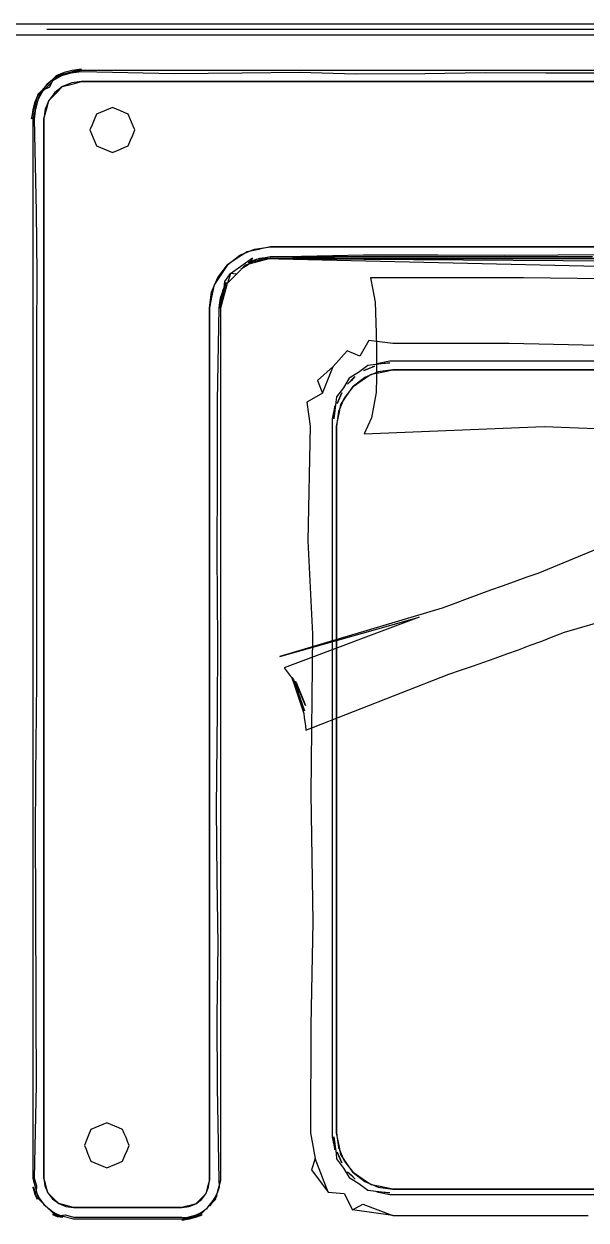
# Model space of a CAD drawing. Extents: x -23.2 to 18.8, y -18.4 to 11.3.
# Drawn here: x 2.627 to 3.128, y -0.447 to 0.619 of the extents above; entities that cross this region are included whole.
import ezdxf

# ---------------------------------------------------------------- set-up
doc = ezdxf.new("R2010")
doc.units = 0
doc.linetypes.add('Dashed', pattern=[0.75, 0.5, -0.25])
for name, color, linetype in [('EJE_MUROS', 8, 'Continuous'), ('FURNISHINGELEMENT', 8, 'Continuous'), ('MUROS', 7, 'Continuous')]:
    doc.layers.add(name, color=color, linetype=linetype)

msp = doc.modelspace()

# ---------------------------------------------------------------- linework, layer by layer
at = {"layer": 'EJE_MUROS', "linetype": 'Dashed'}
msp.add_line((5.3973, 0.6139), (1.6368, 0.6139), dxfattribs=at)
at = {"layer": 'FURNISHINGELEMENT'}
for p, q in [((2.6698, 0.5774, 4.0989), (2.6627, 0.5757, 4.0992)), ((2.6698, 0.5774, 4.101), (2.6627, 0.5757, 4.1008)), ((2.6698, 0.5774, 4.0989), (2.6627, 0.5757, 4.0992)), ((2.6698, 0.5774, 4.0989), (2.6627, 0.5757, 4.0992)), ((2.6698, 0.5774, 4.0989), (2.6627, 0.5757, 4.0992)), ((2.6668, 0.5757, 4.1), (2.6779, 0.5787, 4.1)), ((2.6668, 0.5757, 4.1), (2.6779, 0.5787, 4.1)), ((2.6668, 0.5757, 4.1), (2.6779, 0.5787, 4.1)), ((2.6668, 0.5757, 4.1), (2.6779, 0.5787, 4.1)), ((2.6668, 0.5757, 4.1), (2.6779, 0.5787, 4.1)), ((2.6779, 0.5761, 4.105), (2.6684, 0.575, 4.1051)), ((2.6779, 0.5761, 4.105), (2.6684, 0.575, 4.1051)), ((2.6779, 0.5775, 4.1), (2.6694, 0.5752, 4.1)), ((2.6779, 0.5787, 4.1), (2.6698, 0.5774, 4.0989)), ((2.6779, 0.5787, 4.1), (2.6698, 0.5774, 4.101)), ((2.6779, 0.5787, 4.1), (2.6698, 0.5774, 4.0989)), ((2.6779, 0.5787, 4.1), (2.6698, 0.5774, 4.0989)), ((2.6779, 0.5787, 4.1), (2.6698, 0.5774, 4.0989)), ((4.9128, 0.5775, 4.1), (2.6779, 0.5775, 4.1)), ((2.7607, 0.5745, 4.107), (2.6779, 0.5761, 4.105)), ((2.7607, 0.5745, 4.107), (2.6779, 0.5761, 4.105)), ((2.6557, 0.5721, 4.1009), (2.6472, 0.5649, 4.1012)), ((2.6475, 0.5646, 4.1), (2.6556, 0.5727, 4.1)), ((2.6562, 0.5717, 4.1), (2.6483, 0.5638, 4.1)), ((2.6523, 0.5681, 4.104), (2.6494, 0.5626, 4.1072)), ((2.6523, 0.5681, 4.104), (2.6494, 0.5626, 4.1072)), ((2.6602, 0.5728, 4.1041), (2.6523, 0.5681, 4.104)), ((2.6602, 0.5728, 4.1041), (2.6523, 0.5681, 4.104)), ((2.6627, 0.5757, 4.0992), (2.6556, 0.5727, 4.1)), ((2.6556, 0.5727, 4.1), (2.6668, 0.5757, 4.1)), ((2.6556, 0.5727, 4.1), (2.6668, 0.5757, 4.1)), ((2.6627, 0.5757, 4.0992), (2.6556, 0.5727, 4.1)), ((2.6556, 0.5727, 4.1), (2.6668, 0.5757, 4.1)), ((2.6627, 0.5757, 4.0992), (2.6556, 0.5727, 4.1)), ((2.6556, 0.5727, 4.1), (2.6668, 0.5757, 4.1)), ((2.6627, 0.5757, 4.0992), (2.6556, 0.5727, 4.1)), ((2.6556, 0.5727, 4.1), (2.6668, 0.5757, 4.1)), ((2.6627, 0.5757, 4.1008), (2.6557, 0.5721, 4.1009)), ((2.6694, 0.5752, 4.1), (2.6562, 0.5717, 4.1)), ((2.6684, 0.575, 4.1051), (2.6602, 0.5728, 4.1041)), ((2.6684, 0.575, 4.1051), (2.6602, 0.5728, 4.1041)), ((2.6693, 0.5663, 4.11), (2.6612, 0.563, 4.11)), ((2.6612, 0.563, 4.11), (2.6696, 0.5652, 4.11)), ((2.6779, 0.5675, 4.11), (2.6693, 0.5663, 4.11)), ((2.6696, 0.5652, 4.11), (2.6719, 0.5659, 4.11)), ((2.6719, 0.5659, 4.11), (2.6779, 0.5675, 4.11)), ((4.9128, 0.5675, 4.11), (2.6779, 0.5675, 4.11)), ((2.6779, 0.5675, 4.11), (2.7331, 0.5675, 4.11)), ((2.7331, 0.5675, 4.11), (2.8176, 0.5675, 4.11)), ((2.8213, 0.575, 4.1065), (2.7607, 0.5745, 4.107)), ((2.8213, 0.575, 4.1065), (2.7607, 0.5745, 4.107)), ((2.8176, 0.5675, 4.11), (2.8874, 0.5675, 4.11)), ((2.8726, 0.5756, 4.1058), (2.8213, 0.575, 4.1065)), ((2.8726, 0.5756, 4.1058), (2.8213, 0.575, 4.1065)), ((2.9223, 0.5742, 4.1073), (2.8726, 0.5756, 4.1058)), ((2.9223, 0.5742, 4.1073), (2.8726, 0.5756, 4.1058)), ((2.8874, 0.5675, 4.11), (2.9572, 0.5675, 4.11)), ((2.9839, 0.5745, 4.1071), (2.9223, 0.5742, 4.1073)), ((2.9839, 0.5745, 4.1071), (2.9223, 0.5742, 4.1073)), ((2.9572, 0.5675, 4.11), (3.0271, 0.5675, 4.11)), ((3.0377, 0.5753, 4.1062), (2.9839, 0.5745, 4.1071)), ((3.0377, 0.5753, 4.1062), (2.9839, 0.5745, 4.1071)), ((3.0271, 0.5675, 4.11), (3.0969, 0.5675, 4.11)), ((3.0919, 0.5749, 4.1067), (3.0377, 0.5753, 4.1062)), ((3.0919, 0.5749, 4.1067), (3.0377, 0.5753, 4.1062)), ((3.1537, 0.575, 4.1066), (3.0919, 0.5749, 4.1067)), ((3.1537, 0.575, 4.1066), (3.0919, 0.5749, 4.1067)), ((3.0969, 0.5675, 4.11), (3.1668, 0.5675, 4.11)), ((2.6364, 0.5453, 4.1), (2.6393, 0.5564, 4.1)), ((2.6393, 0.5564, 4.1), (2.6364, 0.5493, 4.0992)), ((2.6404, 0.5558, 4.1), (2.6375, 0.545, 4.1)), ((2.6393, 0.5564, 4.1), (2.6475, 0.5646, 4.1)), ((2.644, 0.5598, 4.104), (2.6393, 0.5518, 4.1041)), ((2.644, 0.5598, 4.104), (2.6393, 0.5518, 4.1041)), ((2.6416, 0.5582, 4.1011), (2.6393, 0.5564, 4.1)), ((2.6483, 0.5638, 4.1), (2.6404, 0.5558, 4.1)), ((2.6472, 0.5649, 4.1012), (2.6416, 0.5582, 4.1011)), ((2.6494, 0.5626, 4.1072), (2.644, 0.5598, 4.104)), ((2.6494, 0.5626, 4.1072), (2.644, 0.5598, 4.104)), ((2.6543, 0.5577, 4.11), (2.649, 0.5508, 4.11)), ((2.649, 0.5508, 4.11), (2.6551, 0.5569, 4.11)), ((2.6612, 0.563, 4.11), (2.6543, 0.5577, 4.11)), ((2.6551, 0.5569, 4.11), (2.6612, 0.563, 4.11)), ((2.6334, 0.5342, 4.1), (2.6364, 0.5453, 4.1)), ((2.6375, 0.545, 4.1), (2.6346, 0.5342, 4.1)), ((2.6364, 0.5493, 4.0992), (2.6347, 0.5423, 4.0989)), ((2.6393, 0.5518, 4.1041), (2.6371, 0.5436, 4.1051)), ((2.6393, 0.5518, 4.1041), (2.6371, 0.5436, 4.1051)), ((2.649, 0.5508, 4.11), (2.6457, 0.5428, 4.11)), ((2.6468, 0.5425, 4.11), (2.649, 0.5508, 4.11)), ((2.7056, 0.5444, 3.489), (2.7021, 0.5429, 3.489)), ((2.7091, 0.5429, 3.489), (2.7056, 0.5444, 3.489)), ((2.6347, 0.5423, 4.0989), (2.6334, 0.5342, 4.1)), ((2.6346, 0.5342, 4.1), (2.6346, -0.4098, 4.1)), ((2.6371, 0.5436, 4.1051), (2.6359, 0.5342, 4.105)), ((2.6371, 0.5436, 4.1051), (2.6359, 0.5342, 4.105)), ((2.6359, 0.5342, 4.105), (2.6375, 0.4514, 4.107)), ((2.6359, 0.5342, 4.105), (2.6375, 0.4514, 4.107)), ((2.6457, 0.5428, 4.11), (2.6446, 0.5342, 4.11)), ((2.6446, 0.5342, 4.11), (2.6468, 0.5425, 4.11)), ((2.6446, 0.5342, 4.11), (2.6446, -0.4098, 4.11)), ((2.6446, 0.479, 4.11), (2.6446, 0.5342, 4.11)), ((2.6894, 0.5335, 3.489), (2.6875, 0.529, 3.489)), ((2.6915, 0.5386, 3.489), (2.6894, 0.5335, 3.489)), ((2.695, 0.54, 3.489), (2.6915, 0.5386, 3.489)), ((2.6985, 0.5415, 3.489), (2.695, 0.54, 3.489)), ((2.7021, 0.5429, 3.489), (2.6985, 0.5415, 3.489)), ((2.7127, 0.5415, 3.489), (2.7091, 0.5429, 3.489)), ((2.7162, 0.54, 3.489), (2.7127, 0.5415, 3.489)), ((2.7197, 0.5386, 3.489), (2.7162, 0.54, 3.489)), ((2.7212, 0.535, 3.489), (2.7197, 0.5386, 3.489)), ((2.7227, 0.5315, 3.489), (2.7212, 0.535, 3.489)), ((2.6875, 0.529, 3.489), (2.6856, 0.5244, 3.489)), ((2.6856, 0.5244, 3.489), (2.6871, 0.5209, 3.489)), ((2.7241, 0.5279, 3.489), (2.7227, 0.5315, 3.489)), ((2.7237, 0.5199, 3.489), (2.7256, 0.5244, 3.489)), ((2.7256, 0.5244, 3.489), (2.7241, 0.5279, 3.489)), ((2.6871, 0.5209, 3.489), (2.6885, 0.5173, 3.489)), ((2.6885, 0.5173, 3.489), (2.69, 0.5138, 3.489)), ((2.69, 0.5138, 3.489), (2.6915, 0.5103, 3.489)), ((2.7197, 0.5103, 3.489), (2.7218, 0.5153, 3.489)), ((2.7218, 0.5153, 3.489), (2.7237, 0.5199, 3.489)), ((2.6915, 0.5103, 3.489), (2.695, 0.5088, 3.489)), ((2.695, 0.5088, 3.489), (2.6985, 0.5073, 3.489)), ((2.6985, 0.5073, 3.489), (2.7021, 0.5059, 3.489)), ((2.7021, 0.5059, 3.489), (2.7056, 0.5044, 3.489)), ((2.7056, 0.5044, 3.489), (2.7091, 0.5059, 3.489)), ((2.7091, 0.5059, 3.489), (2.7127, 0.5073, 3.489)), ((2.7127, 0.5073, 3.489), (2.7162, 0.5088, 3.489)), ((2.7162, 0.5088, 3.489), (2.7197, 0.5103, 3.489)), ((2.6446, 0.4238, 4.11), (2.6446, 0.479, 4.11)), ((2.6375, 0.4514, 4.107), (2.6383, 0.3963, 4.1077)), ((2.6375, 0.4514, 4.107), (2.6383, 0.3963, 4.1077)), ((2.6446, 0.3686, 4.11), (2.6446, 0.4238, 4.11)), ((2.8256, 0.4159, 4.11), (2.8168, 0.4101, 4.11)), ((2.8192, 0.4128, 4.11), (2.8323, 0.4182, 4.11)), ((2.836, 0.418, 4.11), (2.8256, 0.4159, 4.11)), ((2.8323, 0.4182, 4.11), (2.8464, 0.4201, 4.11)), ((2.8367, 0.4181, 4.11), (2.836, 0.418, 4.11)), ((2.8464, 0.4201, 4.11), (2.8367, 0.4181, 4.11)), ((2.8464, 0.4201, 4.11), (4.7443, 0.4201, 4.11)), ((2.9016, 0.4201, 4.11), (2.8464, 0.4201, 4.11)), ((2.9568, 0.4201, 4.11), (2.9016, 0.4201, 4.11)), ((3.012, 0.4201, 4.11), (2.9568, 0.4201, 4.11)), ((3.0672, 0.4201, 4.11), (3.012, 0.4201, 4.11)), ((3.1224, 0.4201, 4.11), (3.0672, 0.4201, 4.11)), ((3.1777, 0.4201, 4.11), (3.1224, 0.4201, 4.11)), ((2.808, 0.4042, 4.11), (2.8192, 0.4128, 4.11)), ((2.8168, 0.4101, 4.11), (2.808, 0.4042, 4.11)), ((2.8199, 0.403, 4.1051), (2.8305, 0.4104, 4.1072)), ((2.8199, 0.403, 4.1051), (2.8305, 0.4104, 4.1072)), ((2.8199, 0.4002, 4.1008), (2.8298, 0.4068, 4.1012)), ((2.8242, 0.4041, 4.1), (2.8353, 0.4071, 4.1)), ((2.8298, 0.4068, 4.1012), (2.8248, 0.4031, 4.1)), ((2.8338, 0.409, 4.099), (2.8266, 0.4064, 4.0991)), ((2.8338, 0.409, 4.099), (2.8266, 0.4064, 4.0991)), ((2.8338, 0.409, 4.099), (2.8266, 0.4064, 4.0991)), ((2.8338, 0.409, 4.099), (2.8266, 0.4064, 4.0991)), ((2.8338, 0.409, 4.099), (2.8266, 0.4064, 4.0991)), ((2.8338, 0.409, 4.099), (2.8266, 0.4064, 4.0991)), ((2.8338, 0.409, 4.099), (2.8266, 0.4064, 4.0991)), ((2.8338, 0.409, 4.099), (2.8266, 0.4064, 4.0991)), ((2.8266, 0.4064, 4.0991), (2.835, 0.4082, 4.1)), ((2.8266, 0.4064, 4.0991), (2.835, 0.4082, 4.1)), ((2.8266, 0.4064, 4.0991), (2.835, 0.4082, 4.1)), ((2.8266, 0.4064, 4.0991), (2.835, 0.4082, 4.1)), ((2.8266, 0.4064, 4.0991), (2.835, 0.4082, 4.1)), ((2.8266, 0.4064, 4.0991), (2.835, 0.4082, 4.1)), ((2.8266, 0.4064, 4.0991), (2.835, 0.4082, 4.1)), ((2.8266, 0.4064, 4.0991), (2.835, 0.4082, 4.1)), ((2.8305, 0.4104, 4.1072), (2.8283, 0.407, 4.1038)), ((2.8305, 0.4104, 4.1072), (2.8283, 0.407, 4.1038)), ((2.8283, 0.407, 4.1038), (2.8369, 0.41, 4.1042)), ((2.8283, 0.407, 4.1038), (2.8369, 0.41, 4.1042)), ((2.8464, 0.4113, 4.1), (2.8338, 0.409, 4.099)), ((2.8464, 0.4113, 4.1), (2.8338, 0.409, 4.099)), ((2.8464, 0.4113, 4.1), (2.8338, 0.409, 4.099)), ((2.8464, 0.4113, 4.1), (2.8338, 0.409, 4.099)), ((2.8464, 0.4113, 4.1), (2.8338, 0.409, 4.099)), ((2.8464, 0.4113, 4.1), (2.8338, 0.409, 4.099)), ((2.8464, 0.4113, 4.1), (2.8338, 0.409, 4.099)), ((2.8464, 0.4113, 4.1), (2.8338, 0.409, 4.099)), ((2.835, 0.4082, 4.1), (2.8407, 0.4097, 4.1)), ((2.835, 0.4082, 4.1), (2.8407, 0.4097, 4.1)), ((2.835, 0.4082, 4.1), (2.8407, 0.4097, 4.1)), ((2.835, 0.4082, 4.1), (2.8407, 0.4097, 4.1)), ((2.835, 0.4082, 4.1), (2.8407, 0.4097, 4.1)), ((2.835, 0.4082, 4.1), (2.8407, 0.4097, 4.1)), ((2.835, 0.4082, 4.1), (2.8407, 0.4097, 4.1)), ((2.835, 0.4082, 4.1), (2.8407, 0.4097, 4.1)), ((2.8353, 0.4071, 4.1), (2.8464, 0.4101, 4.1)), ((2.8369, 0.41, 4.1042), (2.8464, 0.4114, 4.105)), ((2.8369, 0.41, 4.1042), (2.8464, 0.4114, 4.105)), ((2.8407, 0.4097, 4.1), (2.9038, 0.4113, 4.1)), ((2.8407, 0.4097, 4.1), (4.0921, 0.4113, 4.1)), ((2.8407, 0.4097, 4.1), (4.3145, 0.4113, 4.1)), ((2.8407, 0.4097, 4.1), (4.7149, 0.4113, 4.1)), ((2.8407, 0.4097, 4.1), (4.7254, 0.4113, 4.1)), ((2.8407, 0.4097, 4.1), (4.7446, 0.4113, 4.1)), ((2.8407, 0.4097, 4.1), (4.7901, 0.3658, 4.1)), ((2.8407, 0.4097, 4.1), (4.7757, 0.3968, 4.1)), ((2.8464, 0.4114, 4.105), (2.9292, 0.413, 4.107)), ((2.8464, 0.4114, 4.105), (2.9292, 0.413, 4.107)), ((2.8655, 0.4113, 4.1), (2.8464, 0.4113, 4.1)), ((2.8655, 0.4113, 4.1), (2.8464, 0.4113, 4.1)), ((2.8655, 0.4113, 4.1), (2.8464, 0.4113, 4.1)), ((2.8655, 0.4113, 4.1), (2.8464, 0.4113, 4.1)), ((2.8655, 0.4113, 4.1), (2.8464, 0.4113, 4.1)), ((2.8655, 0.4113, 4.1), (2.8464, 0.4113, 4.1)), ((2.8655, 0.4113, 4.1), (2.8464, 0.4113, 4.1)), ((2.8655, 0.4113, 4.1), (2.8464, 0.4113, 4.1)), ((2.8464, 0.4101, 4.1), (4.7443, 0.4101, 4.1)), ((2.8847, 0.4113, 4.1), (2.8655, 0.4113, 4.1)), ((2.8847, 0.4113, 4.1), (2.8655, 0.4113, 4.1)), ((2.8847, 0.4113, 4.1), (2.8655, 0.4113, 4.1)), ((2.8847, 0.4113, 4.1), (2.8655, 0.4113, 4.1)), ((2.8847, 0.4113, 4.1), (2.8655, 0.4113, 4.1)), ((2.8847, 0.4113, 4.1), (2.8655, 0.4113, 4.1)), ((2.8847, 0.4113, 4.1), (2.8655, 0.4113, 4.1)), ((2.8847, 0.4113, 4.1), (2.8655, 0.4113, 4.1)), ((2.9038, 0.4113, 4.1), (2.8847, 0.4113, 4.1)), ((2.9038, 0.4113, 4.1), (2.8847, 0.4113, 4.1)), ((2.9038, 0.4113, 4.1), (2.8847, 0.4113, 4.1)), ((2.9038, 0.4113, 4.1), (2.8847, 0.4113, 4.1)), ((2.9038, 0.4113, 4.1), (2.8847, 0.4113, 4.1)), ((2.9038, 0.4113, 4.1), (2.8847, 0.4113, 4.1)), ((2.9038, 0.4113, 4.1), (2.8847, 0.4113, 4.1)), ((2.9038, 0.4113, 4.1), (2.8847, 0.4113, 4.1)), ((2.9229, 0.4113, 4.1), (2.9038, 0.4113, 4.1)), ((2.9229, 0.4113, 4.1), (2.9038, 0.4113, 4.1)), ((2.9229, 0.4113, 4.1), (2.9038, 0.4113, 4.1)), ((2.9229, 0.4113, 4.1), (2.9038, 0.4113, 4.1)), ((2.9229, 0.4113, 4.1), (2.9038, 0.4113, 4.1)), ((2.9229, 0.4113, 4.1), (2.9038, 0.4113, 4.1)), ((2.9229, 0.4113, 4.1), (2.9038, 0.4113, 4.1)), ((2.942, 0.4113, 4.1), (2.9229, 0.4113, 4.1)), ((2.942, 0.4113, 4.1), (2.9229, 0.4113, 4.1)), ((2.942, 0.4113, 4.1), (2.9229, 0.4113, 4.1)), ((2.942, 0.4113, 4.1), (2.9229, 0.4113, 4.1)), ((2.942, 0.4113, 4.1), (2.9229, 0.4113, 4.1)), ((2.942, 0.4113, 4.1), (2.9229, 0.4113, 4.1)), ((2.942, 0.4113, 4.1), (2.9229, 0.4113, 4.1)), ((2.9292, 0.413, 4.107), (2.9957, 0.4132, 4.1072)), ((2.9292, 0.413, 4.107), (2.9957, 0.4132, 4.1072)), ((2.9611, 0.4113, 4.1), (2.942, 0.4113, 4.1)), ((2.9611, 0.4113, 4.1), (2.942, 0.4113, 4.1)), ((2.9611, 0.4113, 4.1), (2.942, 0.4113, 4.1)), ((2.9611, 0.4113, 4.1), (2.942, 0.4113, 4.1)), ((2.9611, 0.4113, 4.1), (2.942, 0.4113, 4.1)), ((2.9611, 0.4113, 4.1), (2.942, 0.4113, 4.1)), ((2.9611, 0.4113, 4.1), (2.942, 0.4113, 4.1)), ((2.9803, 0.4113, 4.1), (2.9611, 0.4113, 4.1)), ((2.9803, 0.4113, 4.1), (2.9611, 0.4113, 4.1)), ((2.9803, 0.4113, 4.1), (2.9611, 0.4113, 4.1)), ((2.9803, 0.4113, 4.1), (2.9611, 0.4113, 4.1)), ((2.9803, 0.4113, 4.1), (2.9611, 0.4113, 4.1)), ((2.9803, 0.4113, 4.1), (2.9611, 0.4113, 4.1)), ((2.9803, 0.4113, 4.1), (2.9611, 0.4113, 4.1)), ((2.9994, 0.4113, 4.1), (2.9803, 0.4113, 4.1)), ((2.9994, 0.4113, 4.1), (2.9803, 0.4113, 4.1)), ((2.9994, 0.4113, 4.1), (2.9803, 0.4113, 4.1)), ((2.9994, 0.4113, 4.1), (2.9803, 0.4113, 4.1)), ((2.9994, 0.4113, 4.1), (2.9803, 0.4113, 4.1)), ((2.9994, 0.4113, 4.1), (2.9803, 0.4113, 4.1)), ((2.9994, 0.4113, 4.1), (2.9803, 0.4113, 4.1)), ((2.9957, 0.4132, 4.1072), (3.0551, 0.4128, 4.1068)), ((2.9957, 0.4132, 4.1072), (3.0551, 0.4128, 4.1068)), ((3.0185, 0.4113, 4.1), (2.9994, 0.4113, 4.1)), ((3.0185, 0.4113, 4.1), (2.9994, 0.4113, 4.1)), ((3.0185, 0.4113, 4.1), (2.9994, 0.4113, 4.1)), ((3.0185, 0.4113, 4.1), (2.9994, 0.4113, 4.1)), ((3.0185, 0.4113, 4.1), (2.9994, 0.4113, 4.1)), ((3.0185, 0.4113, 4.1), (2.9994, 0.4113, 4.1)), ((3.0185, 0.4113, 4.1), (2.9994, 0.4113, 4.1)), ((3.0376, 0.4113, 4.1), (3.0185, 0.4113, 4.1)), ((3.0376, 0.4113, 4.1), (3.0185, 0.4113, 4.1)), ((3.0376, 0.4113, 4.1), (3.0185, 0.4113, 4.1)), ((3.0376, 0.4113, 4.1), (3.0185, 0.4113, 4.1)), ((3.0376, 0.4113, 4.1), (3.0185, 0.4113, 4.1)), ((3.0376, 0.4113, 4.1), (3.0185, 0.4113, 4.1)), ((3.0376, 0.4113, 4.1), (3.0185, 0.4113, 4.1)), ((3.0568, 0.4113, 4.1), (3.0376, 0.4113, 4.1)), ((3.0568, 0.4113, 4.1), (3.0376, 0.4113, 4.1)), ((3.0568, 0.4113, 4.1), (3.0376, 0.4113, 4.1)), ((3.0568, 0.4113, 4.1), (3.0376, 0.4113, 4.1)), ((3.0568, 0.4113, 4.1), (3.0376, 0.4113, 4.1)), ((3.0568, 0.4113, 4.1), (3.0376, 0.4113, 4.1)), ((3.0568, 0.4113, 4.1), (3.0376, 0.4113, 4.1)), ((3.0551, 0.4128, 4.1068), (3.15, 0.4133, 4.1073)), ((3.0551, 0.4128, 4.1068), (3.15, 0.4133, 4.1073)), ((3.0759, 0.4113, 4.1), (3.0568, 0.4113, 4.1)), ((3.0759, 0.4113, 4.1), (3.0568, 0.4113, 4.1)), ((3.0759, 0.4113, 4.1), (3.0568, 0.4113, 4.1)), ((3.0759, 0.4113, 4.1), (3.0568, 0.4113, 4.1)), ((3.0759, 0.4113, 4.1), (3.0568, 0.4113, 4.1)), ((3.0759, 0.4113, 4.1), (3.0568, 0.4113, 4.1)), ((3.0759, 0.4113, 4.1), (3.0568, 0.4113, 4.1)), ((3.095, 0.4113, 4.1), (3.0759, 0.4113, 4.1)), ((3.095, 0.4113, 4.1), (3.0759, 0.4113, 4.1)), ((3.095, 0.4113, 4.1), (3.0759, 0.4113, 4.1)), ((3.095, 0.4113, 4.1), (3.0759, 0.4113, 4.1)), ((3.095, 0.4113, 4.1), (3.0759, 0.4113, 4.1)), ((3.095, 0.4113, 4.1), (3.0759, 0.4113, 4.1)), ((3.095, 0.4113, 4.1), (3.0759, 0.4113, 4.1)), ((3.1141, 0.4113, 4.1), (3.095, 0.4113, 4.1)), ((3.1141, 0.4113, 4.1), (3.095, 0.4113, 4.1)), ((3.1141, 0.4113, 4.1), (3.095, 0.4113, 4.1)), ((3.1141, 0.4113, 4.1), (3.095, 0.4113, 4.1)), ((3.1141, 0.4113, 4.1), (3.095, 0.4113, 4.1)), ((3.1141, 0.4113, 4.1), (3.095, 0.4113, 4.1)), ((3.1141, 0.4113, 4.1), (3.095, 0.4113, 4.1)), ((3.1333, 0.4113, 4.1), (3.1141, 0.4113, 4.1)), ((3.1333, 0.4113, 4.1), (3.1141, 0.4113, 4.1)), ((3.1333, 0.4113, 4.1), (3.1141, 0.4113, 4.1)), ((3.1333, 0.4113, 4.1), (3.1141, 0.4113, 4.1)), ((3.1333, 0.4113, 4.1), (3.1141, 0.4113, 4.1)), ((3.1333, 0.4113, 4.1), (3.1141, 0.4113, 4.1)), ((3.1333, 0.4113, 4.1), (3.1141, 0.4113, 4.1)), ((2.6383, 0.3963, 4.1077), (2.6378, 0.3409, 4.1074)), ((2.6383, 0.3963, 4.1077), (2.6378, 0.3409, 4.1074)), ((2.8021, 0.3954, 4.11), (2.7962, 0.3865, 4.11)), ((2.7994, 0.3929, 4.11), (2.808, 0.4042, 4.11)), ((2.808, 0.4042, 4.11), (2.8021, 0.3954, 4.11)), ((2.8057, 0.3893, 4.1068), (2.8109, 0.3965, 4.1067)), ((2.8057, 0.3893, 4.1068), (2.8109, 0.3965, 4.1067)), ((2.8109, 0.3965, 4.1067), (2.808, 0.3879, 4.1)), ((2.808, 0.3879, 4.1), (2.8161, 0.396, 4.1)), ((2.808, 0.3879, 4.1), (2.8161, 0.396, 4.1)), ((2.8109, 0.3965, 4.1067), (2.8199, 0.403, 4.1051)), ((2.8109, 0.3965, 4.1067), (2.8199, 0.403, 4.1051)), ((2.8161, 0.396, 4.1), (2.8109, 0.3965, 4.1067)), ((2.8161, 0.396, 4.1), (2.8242, 0.4041, 4.1)), ((2.8248, 0.4031, 4.1), (2.8199, 0.4002, 4.1008)), ((2.7939, 0.3798, 4.11), (2.7994, 0.3929, 4.11)), ((2.7962, 0.3865, 4.11), (2.794, 0.3755, 4.11)), ((2.807, 0.3885, 4.1), (2.8038, 0.3809, 4.0991)), ((2.8039, 0.3771, 4.1), (2.807, 0.3885, 4.1)), ((2.8051, 0.3838, 4.1037), (2.8057, 0.3893, 4.1068)), ((2.8051, 0.3838, 4.1037), (2.8057, 0.3893, 4.1068)), ((2.8051, 0.3768, 4.1), (2.808, 0.3879, 4.1)), ((3.0719, 0.3927, 4.1939), (2.9355, 0.3927, 4.1938)), ((2.9355, 0.3927, 4.1938), (2.9376, 0.3818, 4.1999)), ((3.1434, 0.3917, 4.1963), (3.0719, 0.3927, 4.1939)), ((2.7921, 0.3658, 4.11), (2.7939, 0.3798, 4.11)), ((2.7936, 0.3736, 4.11), (2.7921, 0.3658, 4.11)), ((2.794, 0.3755, 4.11), (2.7936, 0.3736, 4.11)), ((2.8007, 0.3658, 4.105), (2.802, 0.3748, 4.1042)), ((2.8007, 0.3658, 4.105), (2.802, 0.3748, 4.1042)), ((2.8009, 0.3658, 4.1), (2.8039, 0.3771, 4.1)), ((2.8022, 0.3738, 4.099), (2.8009, 0.3658, 4.1)), ((2.8017, 0.3658, 4.1025), (2.8046, 0.3753, 4.1)), ((2.802, 0.3748, 4.1042), (2.8017, 0.3658, 4.1025)), ((2.802, 0.3748, 4.1042), (2.8051, 0.3838, 4.1037)), ((2.802, 0.3748, 4.1042), (2.8051, 0.3838, 4.1037)), ((2.8046, 0.3753, 4.1), (2.802, 0.3748, 4.1042)), ((2.8021, 0.3658, 4.1), (2.8051, 0.3768, 4.1)), ((2.8038, 0.3809, 4.0991), (2.8022, 0.3738, 4.099)), ((2.9376, 0.3818, 4.1999), (2.9397, 0.3708, 4.206)), ((2.6446, 0.3133, 4.11), (2.6446, 0.3686, 4.11)), ((2.7921, -0.4115, 4.11), (2.7921, 0.3658, 4.11)), ((2.7921, 0.3658, 4.11), (2.7921, 0.3105, 4.11)), ((2.7992, 0.2829, 4.107), (2.8007, 0.3658, 4.105)), ((2.7992, 0.2829, 4.107), (2.8007, 0.3658, 4.105)), ((2.8021, -0.4115, 4.1), (2.8021, 0.3658, 4.1)), ((2.9397, 0.3708, 4.206), (2.9407, 0.3434, 4.2097)), ((2.9407, 0.3434, 4.2097), (2.9409, 0.3305, 4.2102)), ((2.6378, 0.3409, 4.1074), (2.6379, 0.2787, 4.1074)), ((2.6378, 0.3409, 4.1074), (2.6379, 0.2787, 4.1074)), ((2.9342, 0.3369, 3.7838), (2.9262, 0.3229, 3.8023)), ((2.9554, 0.3342, 3.795), (2.9342, 0.3369, 3.7838)), ((3.0592, 0.3342, 3.795), (2.9554, 0.3342, 3.795)), ((3.1543, 0.332, 3.7985), (3.0592, 0.3342, 3.795)), ((2.9149, 0.3275, 3.7863), (2.9022, 0.3137, 3.7922)), ((2.9262, 0.3229, 3.8023), (2.9149, 0.3275, 3.7863)), ((2.9409, 0.3305, 4.2102), (2.941, 0.3176, 4.2107)), ((2.6446, 0.2506, 4.11), (2.6446, 0.3133, 4.11)), ((2.7921, 0.3105, 4.11), (2.7921, 0.2553, 4.11)), ((2.9022, 0.3137, 3.7922), (2.8884, 0.301, 3.7862)), ((2.9022, 0.3137, 3.7922), (2.8884, 0.301, 3.7862)), ((2.8929, 0.2897, 3.8022), (2.9022, 0.3137, 3.7922)), ((2.9332, 0.3145, 3.8173), (2.9249, 0.3083, 3.8188)), ((2.9297, 0.3099, 3.8184), (2.9392, 0.3139, 3.8184)), ((2.9297, 0.3099, 3.8184), (2.9392, 0.3139, 3.8184)), ((2.9344, 0.3117, 3.8173), (2.9297, 0.3099, 3.8184)), ((2.9344, 0.3117, 3.8173), (2.9297, 0.3099, 3.8184)), ((2.938, 0.315, 3.8188), (2.9332, 0.3145, 3.8173)), ((2.9392, 0.3139, 3.8184), (2.9344, 0.3117, 3.8173)), ((2.9392, 0.3139, 3.8184), (2.9344, 0.3117, 3.8173)), ((2.9529, 0.3169, 3.8188), (2.938, 0.315, 3.8188)), ((2.941, 0.3176, 4.2107), (2.9408, 0.3041, 4.2098)), ((2.9529, 0.3184, 3.8173), (2.9412, 0.3161, 3.8173)), ((2.9412, 0.3161, 3.8173), (2.9529, 0.3169, 3.8188)), ((2.9554, 0.3105, 3.8174), (2.9425, 0.3088, 3.8174)), ((2.9428, 0.308, 3.8174), (2.9554, 0.3105, 3.8174)), ((2.9743, 0.3184, 3.8173), (2.9529, 0.3184, 3.8173)), ((2.9554, 0.3105, 3.8174), (3.0613, 0.3105, 3.8174)), ((4.6444, 0.3105, 3.8174), (2.9554, 0.3105, 3.8174)), ((2.9901, 0.3184, 3.8173), (2.9743, 0.3184, 3.8173)), ((2.9957, 0.3184, 3.8173), (2.9901, 0.3184, 3.8173)), ((3.0059, 0.3184, 3.8173), (2.9957, 0.3184, 3.8173)), ((3.0161, 0.3184, 3.8173), (3.0059, 0.3184, 3.8173)), ((3.0319, 0.3184, 3.8173), (3.0161, 0.3184, 3.8173)), ((3.0477, 0.3184, 3.8173), (3.0319, 0.3184, 3.8173)), ((3.0589, 0.3184, 3.8173), (3.0477, 0.3184, 3.8173)), ((3.0634, 0.3184, 3.8173), (3.0589, 0.3184, 3.8173)), ((3.0613, 0.3105, 3.8174), (3.1672, 0.3105, 3.8174)), ((3.0792, 0.3184, 3.8173), (3.0634, 0.3184, 3.8173)), ((3.0853, 0.3184, 3.8173), (3.0792, 0.3184, 3.8173)), ((3.095, 0.3184, 3.8173), (3.0853, 0.3184, 3.8173)), ((3.1108, 0.3184, 3.8173), (3.095, 0.3184, 3.8173)), ((3.1118, 0.3184, 3.8173), (3.1108, 0.3184, 3.8173)), ((3.1266, 0.3184, 3.8173), (3.1118, 0.3184, 3.8173)), ((3.1383, 0.3184, 3.8173), (3.1266, 0.3184, 3.8173)), ((2.8884, 0.301, 3.7862), (2.8929, 0.2897, 3.8022)), ((2.8884, 0.301, 3.7862), (2.8929, 0.2897, 3.8022)), ((2.9165, 0.3033, 3.8173), (2.9114, 0.2947, 3.8188)), ((2.9151, 0.2979, 3.8184), (2.9217, 0.3046, 3.8184)), ((2.9186, 0.3012, 3.8173), (2.9151, 0.2979, 3.8184)), ((2.9249, 0.3083, 3.8188), (2.9165, 0.3033, 3.8173)), ((2.9217, 0.3046, 3.8184), (2.9186, 0.3012, 3.8173)), ((2.9304, 0.3038, 3.8174), (2.92, 0.2958, 3.8174)), ((2.92, 0.2958, 3.8174), (2.9282, 0.3013, 3.8174)), ((2.9282, 0.3013, 3.8174), (2.9363, 0.3067, 3.8174)), ((2.9425, 0.3088, 3.8174), (2.9304, 0.3038, 3.8174)), ((2.9363, 0.3067, 3.8174), (2.9428, 0.308, 3.8174)), ((2.9408, 0.3041, 4.2098), (2.9405, 0.2905, 4.209)), ((2.8929, 0.2897, 3.8022), (2.8789, 0.2817, 3.7837)), ((2.9114, 0.2947, 3.8188), (2.9054, 0.2866, 3.8173)), ((2.9059, 0.2805, 3.8184), (2.9099, 0.2902, 3.8184)), ((2.9099, 0.2902, 3.8184), (2.9081, 0.2855, 3.8173)), ((2.92, 0.2958, 3.8174), (2.9121, 0.2855, 3.8174)), ((2.9146, 0.2877, 3.8174), (2.92, 0.2958, 3.8174)), ((2.9405, 0.2905, 4.209), (2.9385, 0.2791, 4.2028)), ((2.6379, 0.2787, 4.1074), (2.638, 0.2192, 4.1075)), ((2.6379, 0.2787, 4.1074), (2.638, 0.2192, 4.1075)), ((2.7992, 0.2131, 4.107), (2.7992, 0.2829, 4.107)), ((2.7992, 0.2131, 4.107), (2.7992, 0.2829, 4.107)), ((2.8789, 0.2817, 3.7837), (2.8817, 0.2605, 3.7949)), ((2.9038, 0.2786, 3.8173), (2.9014, 0.2669, 3.8173)), ((2.9048, 0.2818, 3.8188), (2.9029, 0.2669, 3.8188)), ((2.9029, 0.2669, 3.8188), (2.9038, 0.2786, 3.8173)), ((2.9054, 0.2866, 3.8173), (2.9048, 0.2818, 3.8188)), ((2.9081, 0.2855, 3.8173), (2.9059, 0.2805, 3.8184)), ((2.9121, 0.2855, 3.8174), (2.9071, 0.2734, 3.8174)), ((2.9079, 0.2731, 3.8174), (2.9092, 0.2796, 3.8174)), ((2.9092, 0.2796, 3.8174), (2.9146, 0.2877, 3.8174)), ((2.9385, 0.2791, 4.2028), (2.9365, 0.2678, 4.1966)), ((2.9014, 0.2669, 3.8173), (2.9014, 0.2455, 3.8173)), ((2.9071, 0.2734, 3.8174), (2.9054, 0.2605, 3.8174)), ((2.9054, 0.2605, 3.8174), (2.9079, 0.2731, 3.8174)), ((2.9365, 0.2678, 4.1966), (2.9332, 0.2607, 4.1857)), ((2.8817, 0.2605, 3.7949), (2.8798, 0.1583, 3.7916)), ((2.9054, 0.1297, 3.8174), (2.9054, 0.2605, 3.8174)), ((2.9054, 0.2605, 3.8174), (2.9054, -0.3695, 3.8174)), ((2.9332, 0.2607, 4.1857), (2.9299, 0.2537, 4.1749)), ((2.9299, 0.2537, 4.1749), (3.01, 0.2569, 4.181)), ((3.01, 0.2569, 4.181), (3.0902, 0.2601, 4.1866)), ((3.0902, 0.2601, 4.1866), (3.1696, 0.2569, 4.181)), ((2.6446, 0.1878, 4.11), (2.6446, 0.2506, 4.11)), ((2.7921, 0.2553, 4.11), (2.7921, 0.1714, 4.11)), ((2.9014, 0.2455, 3.8173), (2.9014, 0.2241, 3.8173)), ((2.9014, 0.2241, 3.8173), (2.9014, 0.2027, 3.8173)), ((2.638, 0.2192, 4.1075), (2.6378, 0.1521, 4.1073)), ((2.638, 0.2192, 4.1075), (2.6378, 0.1521, 4.1073)), ((2.7989, 0.1471, 4.1073), (2.7992, 0.2131, 4.107)), ((2.7989, 0.1471, 4.1073), (2.7992, 0.2131, 4.107)), ((2.9014, 0.2027, 3.8173), (2.9014, 0.1814, 3.8173)), ((2.6446, 0.125, 4.11), (2.6446, 0.1878, 4.11)), ((2.9014, 0.1814, 3.8173), (2.9014, 0.16, 3.8173)), ((3.229, 0.1892, 4.1588), (3.0848, 0.129, 4.1715)), ((2.7921, 0.1714, 4.11), (2.7921, 0.1229, 4.11)), ((2.9014, 0.16, 3.8173), (2.9014, 0.1386, 3.8173)), ((2.6378, 0.1521, 4.1073), (2.6379, 0.0928, 4.1074)), ((2.6378, 0.1521, 4.1073), (2.6379, 0.0928, 4.1074)), ((2.8798, 0.1583, 3.7916), (2.8839, 0.0751, 3.7985)), ((2.7996, 0.0676, 4.1065), (2.7989, 0.1471, 4.1073)), ((2.7996, 0.0676, 4.1065), (2.7989, 0.1471, 4.1073)), ((2.9014, 0.1386, 3.8173), (2.9014, 0.1172, 3.8173)), ((2.9054, 0.0108, 3.8174), (2.9054, 0.1297, 3.8174)), ((3.0848, 0.129, 4.1715), (3.0741, 0.1254, 4.1712)), ((2.6446, 0.0622, 4.11), (2.6446, 0.125, 4.11)), ((2.7921, 0.1229, 4.11), (2.7921, 0.0743, 4.11)), ((3.053, 0.1179, 4.1709), (3.0425, 0.1141, 4.1708)), ((3.0635, 0.1217, 4.171), (3.053, 0.1179, 4.1709)), ((3.0741, 0.1254, 4.1712), (3.0635, 0.1217, 4.171)), ((3.1086, 0.0768, 4.1713), (3.2541, 0.1196, 4.1533)), ((2.9014, 0.1172, 3.8173), (2.9014, 0.0958, 3.8173)), ((3.0321, 0.1103, 4.1709), (3.0217, 0.1065, 4.1709)), ((3.0425, 0.1141, 4.1708), (3.0321, 0.1103, 4.1709)), ((2.9995, 0.0981, 4.1713), (2.8548, 0.0551, 4.1544)), ((3.0106, 0.1023, 4.1711), (2.9995, 0.0981, 4.1713)), ((3.0217, 0.1065, 4.1709), (3.0106, 0.1023, 4.1711)), ((2.6379, 0.0928, 4.1074), (2.6379, 0.0327, 4.1074)), ((2.6379, 0.0928, 4.1074), (2.6379, 0.0327, 4.1074)), ((2.8548, 0.0551, 4.1544), (2.979, 0.0901, 4.172)), ((2.979, 0.0901, 4.172), (2.8585, 0.0449, 4.1736)), ((2.9014, 0.0958, 3.8173), (2.9014, 0.0772, 3.8173)), ((2.8839, 0.0751, 3.7985), (2.8825, -0.0669, 3.7963)), ((2.9014, 0.0772, 3.8173), (2.9014, 0.0745, 3.8173)), ((3.0984, 0.0729, 4.171), (3.1086, 0.0768, 4.1713)), ((2.7921, 0.0743, 4.11), (2.7921, -0.0229, 4.11)), ((2.7991, 0.0069, 4.1071), (2.7996, 0.0676, 4.1065)), ((2.7991, 0.0069, 4.1071), (2.7996, 0.0676, 4.1065)), ((2.9014, 0.0745, 3.8173), (2.9014, 0.0586, 3.8173)), ((3.0674, 0.0612, 4.1705), (3.0778, 0.0651, 4.1706)), ((3.0778, 0.0651, 4.1706), (3.0882, 0.0689, 4.1707)), ((3.0882, 0.0689, 4.1707), (3.0984, 0.0729, 4.171)), ((2.6446, 0.0032, 4.11), (2.6446, 0.0622, 4.11)), ((2.9014, 0.0586, 3.8173), (2.9014, 0.0531, 3.8173)), ((3.0365, 0.0501, 4.1707), (3.0466, 0.0536, 4.1705)), ((3.0466, 0.0536, 4.1705), (3.057, 0.0574, 4.1705)), ((3.057, 0.0574, 4.1705), (3.0674, 0.0612, 4.1705)), ((2.8585, 0.0449, 4.1736), (2.8613, 0.0414, 4.1769)), ((2.9014, 0.0531, 3.8173), (2.9014, 0.04, 3.8173)), ((3.0053, 0.0393, 4.1714), (3.0158, 0.0429, 4.1711)), ((3.0158, 0.0429, 4.1711), (3.0264, 0.0465, 4.1708)), ((3.0264, 0.0465, 4.1708), (3.0365, 0.0501, 4.1707)), ((2.6379, 0.0327, 4.1074), (2.6372, -0.0509, 4.1067)), ((2.6379, 0.0327, 4.1074), (2.6372, -0.0509, 4.1067)), ((2.8613, 0.0414, 4.1769), (2.8641, 0.038, 4.1802)), ((2.8641, 0.038, 4.1802), (2.8655, 0.0363, 4.1819)), ((2.8655, 0.0363, 4.1819), (2.8761, 0.0043, 4.1823)), ((2.8767, 0.0067, 4.1833), (2.8655, 0.0363, 4.1819)), ((2.8655, 0.0363, 4.1819), (2.8669, 0.0346, 4.1836)), ((2.8669, 0.0346, 4.1836), (2.8767, 0.0067, 4.1833)), ((2.8683, 0.0329, 4.1852), (2.8697, 0.0312, 4.1869)), ((2.8778, 0.0115, 4.1853), (2.8683, 0.0329, 4.1852)), ((2.8781, -0.0104, 4.1668), (3.0053, 0.0393, 4.1714)), ((2.9014, 0.04, 3.8173), (2.9014, 0.0317, 3.8173)), ((2.8697, 0.0312, 4.1869), (2.8778, 0.0115, 4.1853)), ((2.9014, 0.0317, 3.8173), (2.9014, 0.0214, 3.8173)), ((2.9014, 0.0214, 3.8173), (2.9014, 0.0103, 3.8173)), ((2.9054, -0.108, 3.8174), (2.9054, 0.0108, 3.8174)), ((2.6446, -0.0558, 4.11), (2.6446, 0.0032, 4.11)), ((2.7984, -0.0801, 4.1077), (2.7991, 0.0069, 4.1071)), ((2.7984, -0.0801, 4.1077), (2.7991, 0.0069, 4.1071)), ((2.8761, 0.0043, 4.1823), (2.8766, 0.0006, 4.1785)), ((2.8766, 0.0006, 4.1785), (2.8771, -0.0031, 4.1746)), ((2.9014, 0.0103, 3.8173), (2.9014, 0.0028, 3.8173)), ((2.9014, 0.0028, 3.8173), (2.9014, -0.0111, 3.8173)), ((2.8771, -0.0031, 4.1746), (2.8776, -0.0067, 4.1707)), ((2.8776, -0.0067, 4.1707), (2.8781, -0.0104, 4.1668)), ((2.9014, -0.0111, 3.8173), (2.9014, -0.0158, 3.8173)), ((2.9014, -0.0158, 3.8173), (2.9014, -0.0325, 3.8173)), ((2.7921, -0.0229, 4.11), (2.7921, -0.12, 4.11)), ((2.9014, -0.0325, 3.8173), (2.9014, -0.0344, 3.8173)), ((2.9014, -0.0344, 3.8173), (2.9014, -0.053, 3.8173)), ((2.6372, -0.0509, 4.1067), (2.6368, -0.1061, 4.1062)), ((2.6372, -0.0509, 4.1067), (2.6368, -0.1061, 4.1062)), ((2.9014, -0.053, 3.8173), (2.9014, -0.0538, 3.8173)), ((2.6446, -0.1148, 4.11), (2.6446, -0.0558, 4.11)), ((2.9014, -0.0538, 3.8173), (2.9014, -0.073, 3.8173)), ((2.8825, -0.0669, 3.7963), (2.8842, -0.1818, 3.799)), ((2.9014, -0.073, 3.8173), (2.9014, -0.0752, 3.8173)), ((2.799, -0.1429, 4.1071), (2.7984, -0.0801, 4.1077)), ((2.799, -0.1429, 4.1071), (2.7984, -0.0801, 4.1077)), ((2.9014, -0.0752, 3.8173), (2.9014, -0.093, 3.8173)), ((2.9014, -0.093, 3.8173), (2.9014, -0.0938, 3.8173)), ((2.9014, -0.0938, 3.8173), (2.9014, -0.1124, 3.8173)), ((2.6368, -0.1061, 4.1062), (2.6372, -0.1613, 4.1068)), ((2.6368, -0.1061, 4.1062), (2.6372, -0.1613, 4.1068)), ((2.6446, -0.1738, 4.11), (2.6446, -0.1148, 4.11)), ((2.9014, -0.1124, 3.8173), (2.9014, -0.113, 3.8173)), ((2.9014, -0.113, 3.8173), (2.9014, -0.131, 3.8173)), ((2.9054, -0.2388, 3.8174), (2.9054, -0.108, 3.8174)), ((2.7921, -0.12, 4.11), (2.7921, -0.2172, 4.11)), ((2.9014, -0.131, 3.8173), (2.9014, -0.133, 3.8173)), ((2.9014, -0.133, 3.8173), (2.9014, -0.1496, 3.8173)), ((2.7998, -0.2018, 4.1063), (2.799, -0.1429, 4.1071)), ((2.7998, -0.2018, 4.1063), (2.799, -0.1429, 4.1071)), ((2.9014, -0.1496, 3.8173), (2.9014, -0.153, 3.8173)), ((2.9014, -0.153, 3.8173), (2.9014, -0.1682, 3.8173)), ((2.6372, -0.1613, 4.1068), (2.6373, -0.2618, 4.1068)), ((2.6372, -0.1613, 4.1068), (2.6373, -0.2618, 4.1068)), ((2.9014, -0.1682, 3.8173), (2.9014, -0.173, 3.8173)), ((2.6446, -0.2328, 4.11), (2.6446, -0.1738, 4.11)), ((2.9014, -0.173, 3.8173), (2.9014, -0.1869, 3.8173)), ((2.8842, -0.1818, 3.799), (2.8823, -0.2736, 3.796)), ((2.9014, -0.1869, 3.8173), (2.9014, -0.193, 3.8173)), ((2.7988, -0.2655, 4.1074), (2.7998, -0.2018, 4.1063)), ((2.7988, -0.2655, 4.1074), (2.7998, -0.2018, 4.1063)), ((2.9014, -0.193, 3.8173), (2.9014, -0.2055, 3.8173)), ((2.9014, -0.2055, 3.8173), (2.9014, -0.213, 3.8173)), ((2.9014, -0.213, 3.8173), (2.9014, -0.2241, 3.8173)), ((2.7921, -0.2172, 4.11), (2.7921, -0.3011, 4.11)), ((2.6446, -0.2918, 4.11), (2.6446, -0.2328, 4.11)), ((2.9014, -0.2241, 3.8173), (2.9014, -0.2329, 3.8173)), ((2.9014, -0.2329, 3.8173), (2.9014, -0.2427, 3.8173)), ((2.9014, -0.2427, 3.8173), (2.9014, -0.2529, 3.8173)), ((2.9054, -0.3695, 3.8174), (2.9054, -0.2388, 3.8174)), ((2.9014, -0.2529, 3.8173), (2.9014, -0.2613, 3.8173)), ((2.6373, -0.2618, 4.1068), (2.6375, -0.3269, 4.107)), ((2.6373, -0.2618, 4.1068), (2.6375, -0.3269, 4.107)), ((2.7992, -0.3287, 4.107), (2.7988, -0.2655, 4.1074)), ((2.7992, -0.3287, 4.107), (2.7988, -0.2655, 4.1074)), ((2.9014, -0.2613, 3.8173), (2.9014, -0.2729, 3.8173)), ((2.8823, -0.2736, 3.796), (2.882, -0.3695, 3.7955)), ((2.9014, -0.2729, 3.8173), (2.9014, -0.2799, 3.8173)), ((2.9014, -0.2799, 3.8173), (2.9014, -0.2929, 3.8173)), ((2.6446, -0.3546, 4.11), (2.6446, -0.2918, 4.11)), ((2.9014, -0.2929, 3.8173), (2.9014, -0.2985, 3.8173)), ((2.9014, -0.2985, 3.8173), (2.9014, -0.3115, 3.8173)), ((2.7921, -0.3011, 4.11), (2.7921, -0.3563, 4.11)), ((2.9014, -0.3115, 3.8173), (2.9014, -0.3171, 3.8173)), ((2.9014, -0.3171, 3.8173), (2.9014, -0.3301, 3.8173)), ((2.6375, -0.3269, 4.107), (2.6359, -0.4098, 4.105)), ((2.6375, -0.3269, 4.107), (2.6359, -0.4098, 4.105)), ((2.8007, -0.4115, 4.105), (2.7992, -0.3287, 4.107)), ((2.8007, -0.4115, 4.105), (2.7992, -0.3287, 4.107)), ((2.9014, -0.3301, 3.8173), (2.9014, -0.3357, 3.8173)), ((2.9014, -0.3357, 3.8173), (2.9014, -0.3515, 3.8173)), ((2.9014, -0.3515, 3.8173), (2.9014, -0.3729, 3.8173)), ((2.6446, -0.4098, 4.11), (2.6446, -0.3546, 4.11)), ((2.6971, -0.3621, 3.489), (2.6935, -0.3635, 3.489)), ((2.7006, -0.3606, 3.489), (2.6971, -0.3621, 3.489)), ((2.7041, -0.3621, 3.489), (2.7006, -0.3606, 3.489)), ((2.7077, -0.3635, 3.489), (2.7041, -0.3621, 3.489)), ((2.7921, -0.3563, 4.11), (2.7921, -0.4115, 4.11)), ((2.6844, -0.3715, 3.489), (2.6825, -0.376, 3.489)), ((2.6865, -0.3664, 3.489), (2.6844, -0.3715, 3.489)), ((2.69, -0.365, 3.489), (2.6865, -0.3664, 3.489)), ((2.6935, -0.3635, 3.489), (2.69, -0.365, 3.489)), ((2.7112, -0.365, 3.489), (2.7077, -0.3635, 3.489)), ((2.7147, -0.3664, 3.489), (2.7112, -0.365, 3.489)), ((2.7162, -0.37, 3.489), (2.7147, -0.3664, 3.489)), ((2.7177, -0.3735, 3.489), (2.7162, -0.37, 3.489)), ((2.882, -0.3695, 3.7955), (2.8862, -0.3924, 3.7963)), ((2.9014, -0.3729, 3.8173), (2.9038, -0.3846, 3.8173)), ((2.9038, -0.3846, 3.8173), (2.9029, -0.3729, 3.8188)), ((2.9029, -0.3729, 3.8188), (2.9049, -0.3878, 3.8188)), ((2.9079, -0.3821, 3.8174), (2.9054, -0.3695, 3.8174)), ((2.9054, -0.3695, 3.8174), (2.9071, -0.3825, 3.8174)), ((2.6825, -0.376, 3.489), (2.6806, -0.3806, 3.489)), ((2.6806, -0.3806, 3.489), (2.6821, -0.3841, 3.489)), ((2.7191, -0.3771, 3.489), (2.7177, -0.3735, 3.489)), ((2.7187, -0.3851, 3.489), (2.7206, -0.3806, 3.489)), ((2.7206, -0.3806, 3.489), (2.7191, -0.3771, 3.489)), ((2.9071, -0.3825, 3.8174), (2.9121, -0.3945, 3.8174)), ((2.9092, -0.3887, 3.8174), (2.9079, -0.3821, 3.8174)), ((2.6821, -0.3841, 3.489), (2.6835, -0.3877, 3.489)), ((2.6835, -0.3877, 3.489), (2.685, -0.3912, 3.489)), ((2.685, -0.3912, 3.489), (2.6865, -0.3947, 3.489)), ((2.7147, -0.3947, 3.489), (2.7168, -0.3897, 3.489)), ((2.7168, -0.3897, 3.489), (2.7187, -0.3851, 3.489)), ((2.8862, -0.3924, 3.7963), (2.8829, -0.4024, 3.7833)), ((2.8862, -0.3924, 3.7963), (2.8829, -0.4024, 3.7833)), ((2.898, -0.4222, 3.787), (2.8862, -0.3924, 3.7963)), ((2.9049, -0.3878, 3.8188), (2.9054, -0.3926, 3.8173)), ((2.9054, -0.3926, 3.8173), (2.9115, -0.4009, 3.8188)), ((2.9099, -0.3962, 3.8184), (2.9059, -0.3867, 3.8184)), ((2.9059, -0.3867, 3.8184), (2.9081, -0.3915, 3.8173)), ((2.9099, -0.3962, 3.8184), (2.9059, -0.3867, 3.8184)), ((2.9059, -0.3867, 3.8184), (2.9081, -0.3915, 3.8173)), ((2.9099, -0.3962, 3.8184), (2.9059, -0.3867, 3.8184)), ((2.9059, -0.3867, 3.8184), (2.9081, -0.3915, 3.8173)), ((2.9099, -0.3962, 3.8184), (2.9059, -0.3867, 3.8184)), ((2.9059, -0.3867, 3.8184), (2.9081, -0.3915, 3.8173)), ((2.9099, -0.3962, 3.8184), (2.9059, -0.3867, 3.8184)), ((2.9059, -0.3867, 3.8184), (2.9081, -0.3915, 3.8173)), ((2.9099, -0.3962, 3.8184), (2.9059, -0.3867, 3.8184)), ((2.9059, -0.3867, 3.8184), (2.9081, -0.3915, 3.8173)), ((2.9099, -0.3962, 3.8184), (2.9059, -0.3867, 3.8184)), ((2.9059, -0.3867, 3.8184), (2.9081, -0.3915, 3.8173)), ((2.9099, -0.3962, 3.8184), (2.9059, -0.3867, 3.8184)), ((2.9059, -0.3867, 3.8184), (2.9081, -0.3915, 3.8173)), ((2.9081, -0.3915, 3.8173), (2.9099, -0.3962, 3.8184)), ((2.9081, -0.3915, 3.8173), (2.9099, -0.3962, 3.8184)), ((2.9081, -0.3915, 3.8173), (2.9099, -0.3962, 3.8184)), ((2.9081, -0.3915, 3.8173), (2.9099, -0.3962, 3.8184)), ((2.9081, -0.3915, 3.8173), (2.9099, -0.3962, 3.8184)), ((2.9081, -0.3915, 3.8173), (2.9099, -0.3962, 3.8184)), ((2.9081, -0.3915, 3.8173), (2.9099, -0.3962, 3.8184)), ((2.9081, -0.3915, 3.8173), (2.9099, -0.3962, 3.8184)), ((2.9146, -0.3968, 3.8174), (2.9092, -0.3887, 3.8174)), ((2.6865, -0.3947, 3.489), (2.69, -0.3962, 3.489)), ((2.69, -0.3962, 3.489), (2.6935, -0.3977, 3.489)), ((2.6935, -0.3977, 3.489), (2.6971, -0.3991, 3.489)), ((2.6971, -0.3991, 3.489), (2.7006, -0.4006, 3.489)), ((2.7006, -0.4006, 3.489), (2.7041, -0.3991, 3.489)), ((2.7041, -0.3991, 3.489), (2.7077, -0.3977, 3.489)), ((2.7077, -0.3977, 3.489), (2.7112, -0.3962, 3.489)), ((2.7112, -0.3962, 3.489), (2.7147, -0.3947, 3.489)), ((2.8829, -0.4024, 3.7833), (2.898, -0.4222, 3.787)), ((2.8829, -0.4024, 3.7833), (2.898, -0.4222, 3.787)), ((2.9115, -0.4009, 3.8188), (2.9165, -0.4093, 3.8173)), ((2.9121, -0.3945, 3.8174), (2.92, -0.4049, 3.8174)), ((2.92, -0.4049, 3.8174), (2.9146, -0.3968, 3.8174)), ((2.9219, -0.4107, 3.8184), (2.9152, -0.4041, 3.8184)), ((2.9152, -0.4041, 3.8184), (2.9186, -0.4072, 3.8173)), ((2.9282, -0.4103, 3.8174), (2.92, -0.4049, 3.8174)), ((2.92, -0.4049, 3.8174), (2.9304, -0.4128, 3.8174)), ((2.6346, -0.4098, 4.1), (2.637, -0.4188, 4.1)), ((2.6359, -0.4098, 4.105), (2.638, -0.4166, 4.1068)), ((2.6359, -0.4098, 4.105), (2.638, -0.4166, 4.1068)), ((2.6446, -0.4098, 4.11), (2.6455, -0.4166, 4.11)), ((2.6459, -0.4146, 4.11), (2.6446, -0.4098, 4.11)), ((2.6463, -0.4163, 4.11), (2.6459, -0.4146, 4.11)), ((2.7921, -0.4115, 4.11), (2.7904, -0.4176, 4.11)), ((2.7913, -0.4179, 4.11), (2.7921, -0.4115, 4.11)), ((2.7998, -0.4201, 4.1), (2.8021, -0.4115, 4.1)), ((2.801, -0.4175, 4.1034), (2.8007, -0.4115, 4.105)), ((2.801, -0.4175, 4.1034), (2.8007, -0.4115, 4.105)), ((2.9165, -0.4093, 3.8173), (2.9251, -0.4145, 3.8188)), ((2.9186, -0.4072, 3.8173), (2.9219, -0.4107, 3.8184)), ((2.9251, -0.4145, 3.8188), (2.9332, -0.4205, 3.8173)), ((2.9363, -0.4157, 3.8174), (2.9282, -0.4103, 3.8174)), ((2.9304, -0.4128, 3.8174), (2.9425, -0.4178, 3.8174)), ((2.9428, -0.417, 3.8174), (2.9363, -0.4157, 3.8174)), ((2.6359, -0.4191, 4.1), (2.6348, -0.4175, 4.0989)), ((2.6348, -0.4175, 4.0989), (2.6365, -0.424, 4.0992)), ((2.6384, -0.4285, 4.1), (2.6359, -0.4191, 4.1)), ((2.6365, -0.424, 4.0992), (2.6384, -0.4285, 4.1)), ((2.637, -0.4188, 4.1), (2.6394, -0.4279, 4.1)), ((2.638, -0.4166, 4.1068), (2.6376, -0.422, 4.1039)), ((2.638, -0.4166, 4.1068), (2.6376, -0.422, 4.1039)), ((2.6376, -0.422, 4.1039), (2.6407, -0.428, 4.1043)), ((2.6376, -0.422, 4.1039), (2.6407, -0.428, 4.1043)), ((2.6455, -0.4166, 4.11), (2.6481, -0.4229, 4.11)), ((2.6481, -0.4229, 4.11), (2.6463, -0.4163, 4.11)), ((2.6481, -0.4229, 4.11), (2.6523, -0.4283, 4.11)), ((2.6529, -0.4277, 4.11), (2.6481, -0.4229, 4.11)), ((2.7888, -0.4238, 4.11), (2.7843, -0.4282, 4.11)), ((2.7849, -0.4288, 4.11), (2.7888, -0.4238, 4.11)), ((2.7904, -0.4176, 4.11), (2.7888, -0.4238, 4.11)), ((2.7888, -0.4238, 4.11), (2.7913, -0.4179, 4.11)), ((2.7986, -0.4252, 4.101), (2.7923, -0.4344, 4.1009)), ((2.7986, -0.4252, 4.101), (2.7923, -0.4344, 4.1009)), ((2.7964, -0.4286, 4.1043), (2.7992, -0.423, 4.1039)), ((2.7964, -0.4286, 4.1043), (2.7992, -0.423, 4.1039)), ((2.7964, -0.4282, 4.1), (2.7986, -0.4252, 4.101)), ((2.7964, -0.4282, 4.1), (2.7986, -0.4252, 4.101)), ((2.7975, -0.4288, 4.1), (2.7998, -0.4201, 4.1)), ((2.7992, -0.423, 4.1039), (2.801, -0.4175, 4.1034)), ((2.7992, -0.423, 4.1039), (2.801, -0.4175, 4.1034)), ((2.898, -0.4222, 3.787), (2.9121, -0.4235, 3.8019)), ((2.9121, -0.4235, 3.8019), (2.9194, -0.438, 3.7881)), ((2.9332, -0.4205, 3.8173), (2.938, -0.421, 3.8188)), ((2.938, -0.421, 3.8188), (2.9529, -0.4229, 3.8188)), ((2.9529, -0.4229, 3.8188), (2.9412, -0.4221, 3.8173)), ((2.9412, -0.4221, 3.8173), (2.9529, -0.4244, 3.8173)), ((2.9425, -0.4178, 3.8174), (2.9554, -0.4195, 3.8174)), ((2.9554, -0.4195, 3.8174), (2.9428, -0.417, 3.8174)), ((2.9529, -0.4244, 3.8173), (2.9743, -0.4244, 3.8173)), ((3.0624, -0.4195, 3.8174), (2.9554, -0.4195, 3.8174)), ((2.9554, -0.4195, 3.8174), (4.6444, -0.4195, 3.8174)), ((2.9743, -0.4244, 3.8173), (2.9957, -0.4244, 3.8173)), ((2.9957, -0.4244, 3.8173), (3.0171, -0.4244, 3.8173)), ((3.0171, -0.4244, 3.8173), (3.0385, -0.4244, 3.8173)), ((3.0385, -0.4244, 3.8173), (3.0599, -0.4244, 3.8173)), ((3.0599, -0.4244, 3.8173), (3.0812, -0.4244, 3.8173)), ((3.1695, -0.4195, 3.8174), (3.0624, -0.4195, 3.8174)), ((3.0812, -0.4244, 3.8173), (3.1026, -0.4244, 3.8173)), ((3.1026, -0.4244, 3.8173), (3.124, -0.4244, 3.8173)), ((3.124, -0.4244, 3.8173), (3.1398, -0.4244, 3.8173)), ((2.6394, -0.4279, 4.1), (2.6461, -0.4345, 4.1)), ((2.6407, -0.428, 4.1043), (2.6445, -0.4334, 4.1041)), ((2.6407, -0.428, 4.1043), (2.6445, -0.4334, 4.1041)), ((2.6445, -0.4334, 4.1041), (2.6526, -0.4399, 4.1043)), ((2.6445, -0.4334, 4.1041), (2.6526, -0.4399, 4.1043)), ((2.6461, -0.4345, 4.1), (2.6527, -0.4411, 4.1)), ((2.6523, -0.4283, 4.11), (2.6577, -0.4325, 4.11)), ((2.6577, -0.4325, 4.11), (2.6529, -0.4277, 4.11)), ((2.6577, -0.4325, 4.11), (2.664, -0.4351, 4.11)), ((2.6643, -0.4342, 4.11), (2.6577, -0.4325, 4.11)), ((2.664, -0.4351, 4.11), (2.6708, -0.436, 4.11)), ((2.6708, -0.436, 4.11), (2.6643, -0.4342, 4.11)), ((2.6708, -0.436, 4.11), (2.7676, -0.436, 4.11)), ((2.7676, -0.436, 4.11), (2.6708, -0.436, 4.11)), ((2.772, -0.4348, 4.11), (2.7676, -0.436, 4.11)), ((2.7676, -0.436, 4.11), (2.774, -0.4352, 4.11)), ((2.7737, -0.4344, 4.11), (2.772, -0.4348, 4.11)), ((2.7799, -0.4327, 4.11), (2.7737, -0.4344, 4.11)), ((2.774, -0.4352, 4.11), (2.7799, -0.4327, 4.11)), ((2.7843, -0.4282, 4.11), (2.7799, -0.4327, 4.11)), ((2.7799, -0.4327, 4.11), (2.7849, -0.4288, 4.11)), ((2.7847, -0.4403, 4.1043), (2.7899, -0.4367, 4.1041)), ((2.7847, -0.4403, 4.1043), (2.7899, -0.4367, 4.1041)), ((2.7849, -0.4414, 4.1), (2.7912, -0.4351, 4.1)), ((2.7899, -0.4367, 4.1041), (2.7964, -0.4286, 4.1043)), ((2.7899, -0.4367, 4.1041), (2.7964, -0.4286, 4.1043)), ((2.7912, -0.4351, 4.1), (2.7975, -0.4288, 4.1)), ((2.7923, -0.4344, 4.1009), (2.7964, -0.4282, 4.1)), ((2.7923, -0.4344, 4.1009), (2.7964, -0.4282, 4.1)), ((2.9194, -0.438, 3.7881), (2.9288, -0.4329, 3.8026)), ((2.9194, -0.438, 3.7881), (2.9288, -0.4329, 3.8026)), ((2.9288, -0.4329, 3.8026), (2.9554, -0.4432, 3.7949)), ((2.9288, -0.4329, 3.8026), (2.9554, -0.4432, 3.7949)), ((2.6615, -0.4447, 4.1), (2.6521, -0.4422, 4.1)), ((2.6521, -0.4422, 4.1), (2.6565, -0.444, 4.0992)), ((2.6526, -0.4399, 4.1043), (2.6585, -0.443, 4.1039)), ((2.6526, -0.4399, 4.1043), (2.6585, -0.443, 4.1039)), ((2.6527, -0.4411, 4.1), (2.6618, -0.4436, 4.1)), ((2.6565, -0.444, 4.0992), (2.6615, -0.4447, 4.1)), ((2.6585, -0.443, 4.1039), (2.6639, -0.4425, 4.1068)), ((2.6585, -0.443, 4.1039), (2.6639, -0.4425, 4.1068)), ((2.6618, -0.4436, 4.1), (2.6708, -0.446, 4.1)), ((2.6639, -0.4425, 4.1068), (2.6708, -0.4447, 4.105)), ((2.6639, -0.4425, 4.1068), (2.6708, -0.4447, 4.105)), ((2.6708, -0.4447, 4.105), (2.7676, -0.4447, 4.105)), ((2.6708, -0.4447, 4.105), (2.7676, -0.4447, 4.105)), ((2.6708, -0.446, 4.1), (2.7676, -0.446, 4.1)), ((2.7676, -0.446, 4.1), (2.7762, -0.4437, 4.1)), ((2.7676, -0.4447, 4.105), (2.7736, -0.4448, 4.1035)), ((2.7676, -0.4447, 4.105), (2.7736, -0.4448, 4.1035)), ((2.7765, -0.4448, 4.1), (2.7676, -0.4472, 4.1)), ((2.7765, -0.4448, 4.1), (2.7676, -0.4472, 4.1)), ((2.7765, -0.4448, 4.1), (2.7676, -0.4472, 4.1)), ((2.7765, -0.4448, 4.1), (2.7676, -0.4472, 4.1)), ((2.7765, -0.4448, 4.1), (2.7676, -0.4472, 4.1)), ((2.7676, -0.4472, 4.1), (2.7742, -0.446, 4.099)), ((2.7676, -0.4472, 4.1), (2.7742, -0.446, 4.099)), ((2.7676, -0.4472, 4.1), (2.7742, -0.446, 4.099)), ((2.7676, -0.4472, 4.1), (2.7742, -0.446, 4.099)), ((2.7676, -0.4472, 4.1), (2.7742, -0.446, 4.099)), ((2.7736, -0.4448, 4.1035), (2.7791, -0.4432, 4.1039)), ((2.7736, -0.4448, 4.1035), (2.7791, -0.4432, 4.1039)), ((2.7742, -0.446, 4.099), (2.7808, -0.4444, 4.0992)), ((2.7742, -0.446, 4.099), (2.7808, -0.4444, 4.0992)), ((2.7742, -0.446, 4.099), (2.7808, -0.4444, 4.0992)), ((2.7742, -0.446, 4.099), (2.7808, -0.4444, 4.0992)), ((2.7742, -0.446, 4.099), (2.7808, -0.4444, 4.0992)), ((2.7762, -0.4437, 4.1), (2.7849, -0.4414, 4.1)), ((2.7855, -0.4424, 4.1), (2.7765, -0.4448, 4.1)), ((2.7855, -0.4424, 4.1), (2.7765, -0.4448, 4.1)), ((2.7855, -0.4424, 4.1), (2.7765, -0.4448, 4.1)), ((2.7855, -0.4424, 4.1), (2.7765, -0.4448, 4.1)), ((2.7855, -0.4424, 4.1), (2.7765, -0.4448, 4.1)), ((2.7791, -0.4432, 4.1039), (2.7847, -0.4403, 4.1043)), ((2.7791, -0.4432, 4.1039), (2.7847, -0.4403, 4.1043)), ((2.7808, -0.4444, 4.0992), (2.7855, -0.4424, 4.1)), ((2.7808, -0.4444, 4.0992), (2.7855, -0.4424, 4.1)), ((2.7808, -0.4444, 4.0992), (2.7855, -0.4424, 4.1)), ((2.7808, -0.4444, 4.0992), (2.7855, -0.4424, 4.1)), ((2.7808, -0.4444, 4.0992), (2.7855, -0.4424, 4.1)), ((2.9554, -0.4432, 3.7949), (2.9194, -0.438, 3.7881)), ((2.9554, -0.4432, 3.7949), (3.1294, -0.4431, 3.7952))]:
    msp.add_line(p, q, dxfattribs=at)
at = {"layer": 'MUROS'}
for p, q in [((1.6368, 0.6189), (5.3973, 0.6189)), ((5.3973, 0.6089), (1.6368, 0.6089))]:
    msp.add_line(p, q, dxfattribs=at)

doc.saveas('drawing.dxf')
